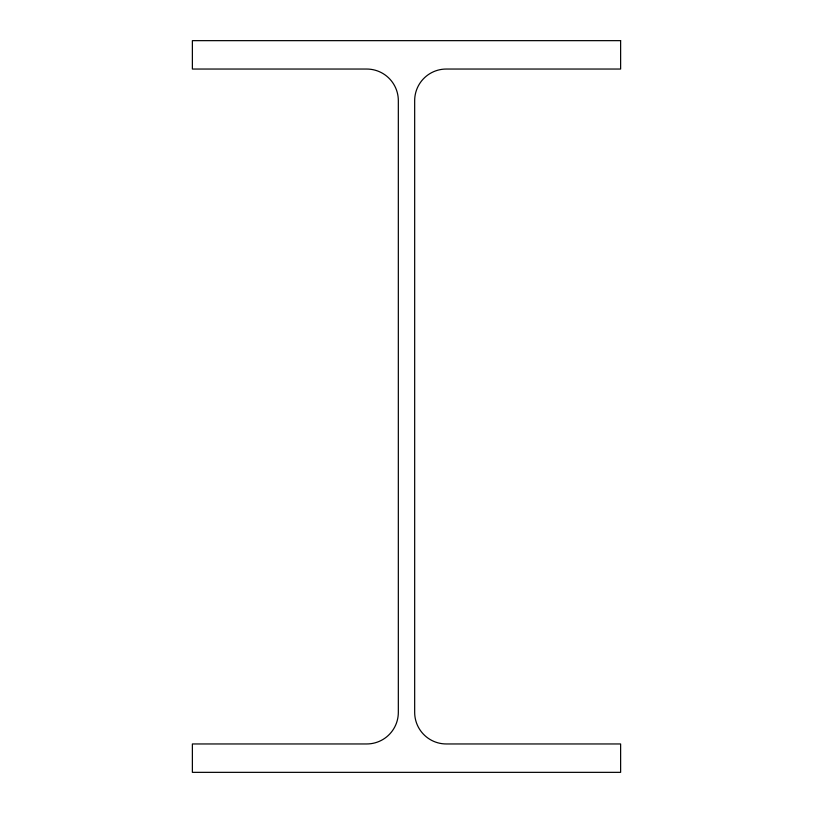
<?xml version="1.0" encoding="UTF-8"?>
<svg xmlns="http://www.w3.org/2000/svg" width="813" height="813" viewBox="0 0 813 813"><rect width="100%" height="100%" fill="white"/><g stroke="black" fill="none" stroke-linecap="round" stroke-linejoin="round"><path stroke-width="1.22" d="M620.624 40.65L192.376 40.65L192.376 69.044L366.724 69.044A31.605 31.605 0 0 1 398.329 100.639L398.329 712.361A31.605 31.605 0 0 1 366.724 743.956L192.376 743.956L192.376 772.35L620.624 772.35L620.624 743.956L446.276 743.956A31.605 31.605 0 0 1 414.671 712.361L414.671 100.639A31.605 31.605 0 0 1 446.276 69.044L620.624 69.044L620.624 40.65"/></g></svg>
